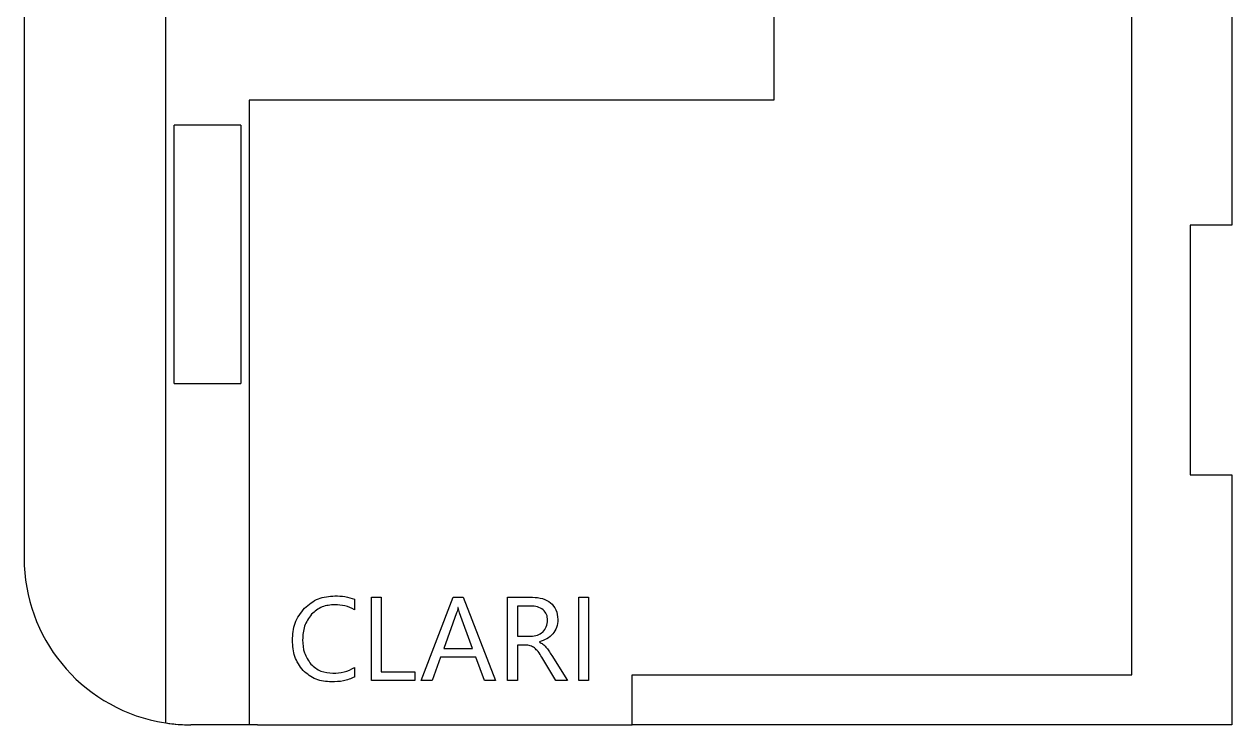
# Model space of a CAD drawing. Header units: millimetres. Extents: x 6 to 20.8, y 5.4 to 14.8.
# Drawn here: x 6.05 to 13.3, y 5.43 to 9.64 of the extents above; entities that cross this region are included whole.
import ezdxf

# ---------------------------------------------------------------- set-up
doc = ezdxf.new("R2010")
doc.units = ezdxf.units.MM
doc.layers.add('CUT', color=20, linetype='Continuous')
doc.layers.add('RASTER', color=100, linetype='Continuous')

msp = doc.modelspace()

# ---------------------------------------------------------------- linework, layer by layer
at = {"layer": 'CUT', "linetype": 'Continuous', "lineweight": 25}
for p, q in [((6.0508, 13.4314), (6.0508, 6.4314)), ((13.3008, 10.4314), (13.3008, 8.4314)), ((6.9508, 7.4814), (6.9508, 9.0314)), ((7.3508, 9.0314), (6.9508, 9.0314)), ((7.3508, 9.0314), (7.3508, 7.4814)), ((13.3008, 8.4314), (13.0508, 8.4314)), ((13.0508, 8.4314), (13.0508, 6.9314)), ((6.9508, 7.4814), (7.3508, 7.4814)), ((13.0508, 6.9314), (13.3008, 6.9314)), ((13.3008, 6.9314), (13.3008, 5.4314)), ((7.4508, 5.4314), (7.0508, 5.4314)), ((7.4508, 5.4314), (9.7008, 5.4314)), ((13.3008, 5.4314), (9.7008, 5.4314))]:
    msp.add_line(p, q, dxfattribs=at)
for start, end in [(180, 258.46304), (258.46304, 270)]:
    msp.add_arc((7.0508, 6.4314), 1, start, end, dxfattribs=at)
at = {"layer": 'RASTER', "linetype": 'Continuous', "lineweight": 25}
for p, q in [((10.5508, 13.4314), (10.5508, 9.1814)), ((13.3008, 10.4314), (13.3008, 8.4314)), ((12.7008, 5.7314), (12.7008, 10.1314)), ((6.9008, 5.4427), (6.9008, 9.7314)), ((10.5508, 9.1814), (7.4008, 9.1814)), ((7.4008, 9.1814), (7.4008, 5.4314)), ((13.3008, 8.4314), (13.0508, 8.4314)), ((13.0508, 8.4314), (13.0508, 6.9314)), ((13.0508, 6.9314), (13.3008, 6.9314)), ((13.3008, 6.9314), (13.3008, 5.4314)), ((8.0342, 6.1852), (8.0342, 6.1228)), ((8.136, 6.1974), (8.1946, 6.1974)), ((8.136, 5.6974), (8.136, 6.1974)), ((8.1946, 6.1974), (8.1946, 5.7504)), ((8.4348, 5.6974), (8.6266, 6.1974)), ((8.6266, 6.1974), (8.6872, 6.1974)), ((8.6872, 6.1974), (8.8797, 5.6974)), ((8.9533, 6.1974), (9.1025, 6.1974)), ((8.9533, 5.6974), (8.9533, 6.1974)), ((9.3804, 5.6974), (9.3804, 6.1974)), ((9.3804, 6.1974), (9.439, 6.1974)), ((9.439, 6.1974), (9.439, 5.6974)), ((8.6471, 6.1033), (8.5694, 5.8902)), ((8.6566, 6.1367), (8.6552, 6.1367)), ((8.7427, 5.8902), (8.6642, 6.1033)), ((9.0119, 6.1444), (9.0119, 5.9631)), ((9.0921, 6.1444), (9.0119, 6.1444)), ((9.0119, 5.9631), (9.0914, 5.9631)), ((8.5694, 5.8902), (8.7427, 5.8902)), ((9.0119, 5.9101), (9.0119, 5.6974)), ((9.06, 5.9101), (9.0119, 5.9101)), ((9.1437, 5.9296), (9.1437, 5.9282)), ((8.5499, 5.8376), (8.5, 5.6974)), ((8.7619, 5.8376), (8.5499, 5.8376)), ((8.8149, 5.6974), (8.7619, 5.8376)), ((9.242, 5.6974), (9.1583, 5.8376)), ((9.2179, 5.8477), (9.3117, 5.6974)), ((8.0342, 5.7752), (8.0342, 5.7183)), ((8.1946, 5.7504), (8.3954, 5.7504)), ((8.3954, 5.7504), (8.3954, 5.6974)), ((9.7008, 5.7314), (12.7008, 5.7314)), ((9.7008, 5.4314), (9.7008, 5.7314)), ((8.3954, 5.6974), (8.136, 5.6974)), ((8.5, 5.6974), (8.4348, 5.6974)), ((8.8797, 5.6974), (8.8149, 5.6974)), ((9.0119, 5.6974), (8.9533, 5.6974)), ((9.3117, 5.6974), (9.242, 5.6974)), ((9.439, 5.6974), (9.3804, 5.6974)), ((7.4008, 5.4314), (7.0508, 5.4314)), ((13.3008, 5.4314), (9.7008, 5.4314))]:
    msp.add_line(p, q, dxfattribs=at)
msp.add_arc((7.0508, 6.4314), 1, 261.37307, 270, dxfattribs=at)
for points in [[(7.7333, 6.1319), (7.7598, 6.1539), (7.7864, 6.1758), (7.8475, 6.2002), (7.8819, 6.203), (7.9163, 6.2058)], [(7.9163, 6.2058), (7.9365, 6.2053), (7.9567, 6.2048), (7.996, 6.1983), (8.0151, 6.1918), (8.0342, 6.1852)], [(7.6611, 5.938), (7.6635, 5.974), (7.6658, 6.01), (7.6894, 6.0748), (7.7113, 6.1033), (7.7333, 6.1319)], [(7.776, 6.0953), (7.7595, 6.0724), (7.743, 6.0495), (7.7257, 5.998), (7.7241, 5.9698), (7.7225, 5.9415)], [(7.9156, 6.1528), (7.8892, 6.1507), (7.8628, 6.1486), (7.8161, 6.1297), (7.7961, 6.1125), (7.776, 6.0953)], [(8.0342, 6.1228), (8.0154, 6.1317), (7.9966, 6.1405), (7.9571, 6.1505), (7.9364, 6.1516), (7.9156, 6.1528)], [(9.1672, 6.1219), (9.1558, 6.1292), (9.1444, 6.1364), (9.1192, 6.1435), (9.1056, 6.1439), (9.0921, 6.1444)], [(9.1932, 6.0593), (9.1923, 6.0713), (9.1915, 6.0832), (9.183, 6.1041), (9.1751, 6.113), (9.1672, 6.1219)], [(7.7253, 5.7577), (7.7056, 5.7845), (7.686, 5.8113), (7.6652, 5.8716), (7.6631, 5.9048), (7.6611, 5.938)], [(7.7225, 5.9415), (7.7239, 5.9148), (7.7254, 5.8881), (7.7416, 5.8394), (7.757, 5.8176), (7.7725, 5.7959)], [(7.8961, 5.689), (7.8639, 5.6914), (7.8317, 5.6937), (7.7745, 5.7162), (7.7499, 5.737), (7.7253, 5.7577)], [(7.7725, 5.7959), (7.7913, 5.7797), (7.8102, 5.7634), (7.8541, 5.7456), (7.8789, 5.7436), (7.9038, 5.7417)], [(7.9038, 5.7417), (7.9267, 5.7428), (7.9496, 5.7439), (7.9931, 5.7548), (8.0137, 5.765), (8.0342, 5.7752)], [(8.0342, 5.7183), (8.0121, 5.7091), (7.9901, 5.7), (7.9439, 5.6906), (7.92, 5.6898), (7.8961, 5.689)]]:
    msp.add_open_spline(points, degree=3, knots=[0, 0, 0, 0, 0.5, 0.5, 1, 1, 1, 1], dxfattribs=at)
for points in [[(9.1025, 6.1974), (9.123, 6.1968), (9.1432, 6.1942), (9.163, 6.1892)], [(9.163, 6.1892), (9.1803, 6.1833), (9.1964, 6.175), (9.2111, 6.1643)], [(9.2111, 6.1643), (9.2242, 6.1522), (9.2348, 6.1383), (9.243, 6.1226)], [(8.6552, 6.1367), (8.6532, 6.1254), (8.6506, 6.1142), (8.6471, 6.1033)], [(8.6642, 6.1033), (8.6609, 6.1143), (8.6585, 6.1254), (8.6566, 6.1367)], [(9.243, 6.1226), (9.2501, 6.1038), (9.2538, 6.0843), (9.2545, 6.0642)], [(9.1642, 5.9887), (9.173, 5.9977), (9.1801, 6.0078), (9.1855, 6.0191)], [(9.1855, 6.0191), (9.1901, 6.0321), (9.1926, 6.0455), (9.1932, 6.0593)], [(9.2545, 6.0642), (9.254, 6.0479), (9.2514, 6.0319), (9.2467, 6.0163)], [(9.0914, 5.9631), (9.1052, 5.9636), (9.1187, 5.9658), (9.132, 5.9697)], [(9.132, 5.9697), (9.1437, 5.9745), (9.1544, 5.9808), (9.1642, 5.9887)], [(9.1895, 5.9483), (9.1749, 5.9405), (9.1596, 5.9343), (9.1437, 5.9296)], [(9.2244, 5.9774), (9.214, 5.9662), (9.2024, 5.9565), (9.1895, 5.9483)], [(9.2467, 6.0163), (9.241, 6.0023), (9.2336, 5.9893), (9.2244, 5.9774)], [(9.0894, 5.9061), (9.0798, 5.9085), (9.07, 5.9098), (9.06, 5.9101)], [(9.1138, 5.8934), (9.1063, 5.8987), (9.0982, 5.903), (9.0894, 5.9061)], [(9.136, 5.8709), (9.1293, 5.8791), (9.1219, 5.8866), (9.1138, 5.8934)], [(9.1437, 5.9282), (9.1513, 5.9246), (9.1586, 5.9204), (9.1655, 5.9155)], [(9.1655, 5.9155), (9.1718, 5.9103), (9.1776, 5.9047), (9.1831, 5.8986)], [(9.1831, 5.8986), (9.1889, 5.8915), (9.1944, 5.8841), (9.1996, 5.8765)], [(9.1996, 5.8765), (9.2058, 5.8669), (9.2119, 5.8574), (9.2179, 5.8477)], [(9.1583, 5.8376), (9.1514, 5.849), (9.144, 5.8602), (9.136, 5.8709)]]:
    msp.add_open_spline(points, degree=3, dxfattribs=at)

doc.saveas('drawing.dxf')
